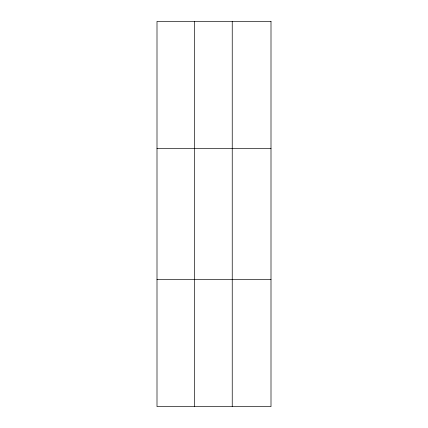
<?xml version="1.0" encoding="UTF-8"?>
<svg xmlns="http://www.w3.org/2000/svg" width="428" height="428" viewBox="0 0 428 428"><rect width="100%" height="100%" fill="white"/><g stroke="black" fill="none" stroke-linecap="round" stroke-linejoin="round"><path stroke-width="0.64" d="M157.001 148.516L270.999 148.516M157.001 279.484L270.999 279.484M232.238 21.4L232.238 406.6M194.622 21.4L194.622 406.6M270.999 21.4L157.001 21.4L157.001 406.6L270.999 406.6L270.999 21.4"/></g></svg>
